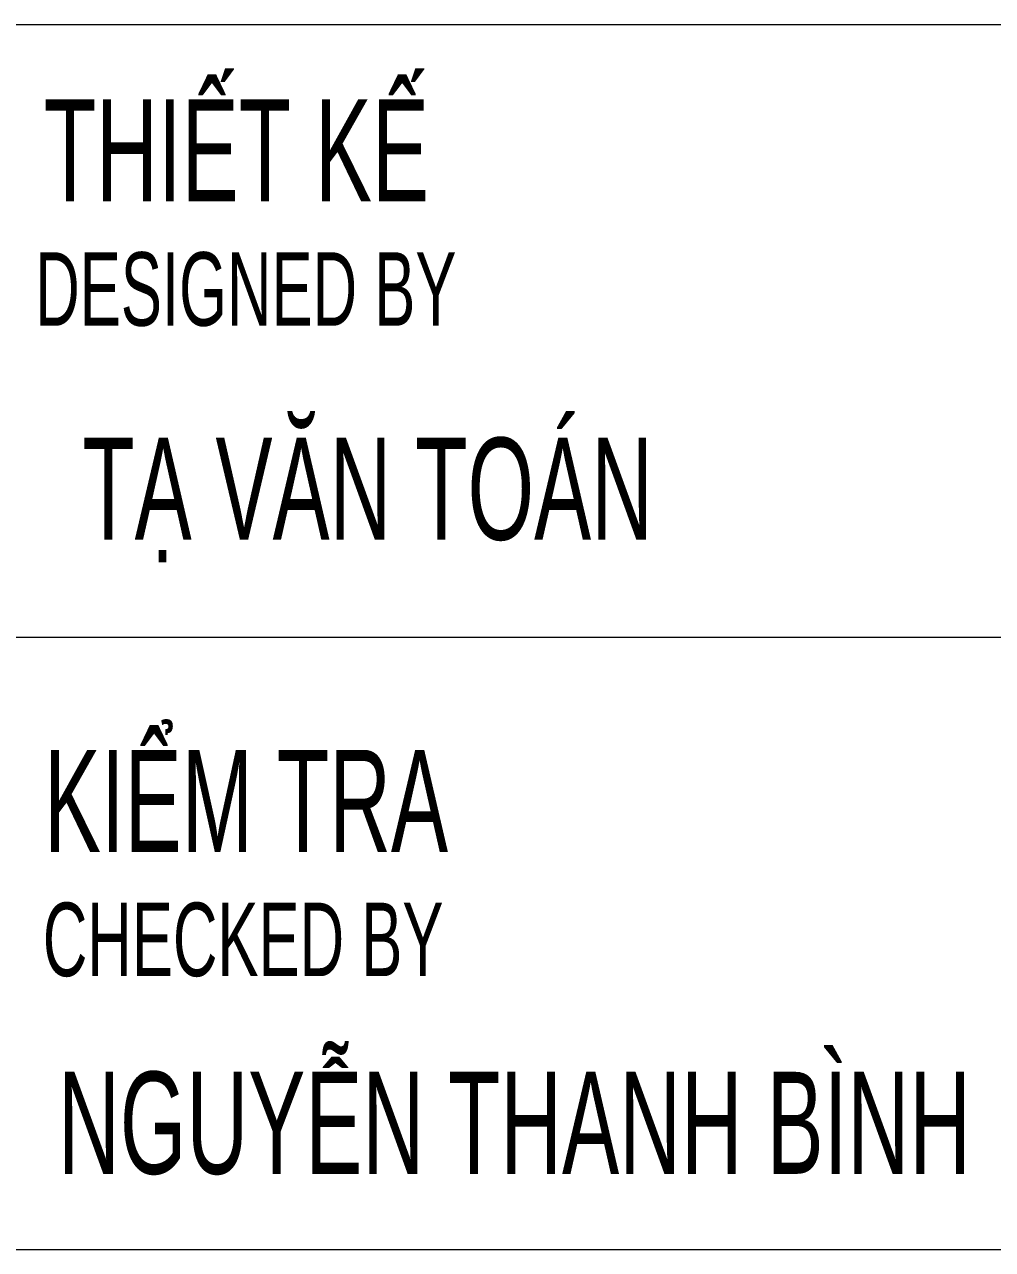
# Model space of a CAD drawing. Header units: millimetres. Extents: x -470 to 125, y -325 to 641.
# Drawn here: x 84.15 to 100.9, y 326.22 to 347.43 of the extents above; entities that cross this region are included whole.
import ezdxf
from ezdxf.enums import TextEntityAlignment as Align

# ---------------------------------------------------------------- set-up
doc = ezdxf.new("R2010")
doc.units = ezdxf.units.MM
doc.header["$MEASUREMENT"] = 0
doc.layers.add('N2-TEXT02', color=2, linetype='Continuous', lineweight=20)
doc.styles.add('Arial', font='arial_1.ttf')

msp = doc.modelspace()

# ---------------------------------------------------------------- linework, layer by layer
at = {"layer": 'N2-TEXT02'}
for p, q in [((51.28950331687224, 347.4282703201863), (114.9258669532356, 347.4282703201863)), ((51.28950331687224, 336.8222097141257), (114.9258669532356, 336.8222097141257)), ((51.28950331687224, 326.2161491080651), (114.9258669532356, 326.2161491080651)), ((51.28950331687224, 326.2161491080651), (114.9258669532356, 326.2161491080651))]:
    msp.add_line(p, q, dxfattribs=at)

# ---------------------------------------------------------------- texts
at = {"layer": 'N2-TEXT02', "style": 'Arial', "width": 0.6}
for s, p in [('THIẾT KẾ', (84.48129088969006, 344.3657914386606)), ('TẠ VĂN TOÁN', (85.14725358393969, 338.5057386349731)), ('KIỂM TRA', (84.48129088969006, 333.100331735404)), ('NGUYỄN THANH BÌNH', (84.72675581905162, 327.5263492092845))]:
    msp.add_text(s, height=1.767676767676768, dxfattribs=at).set_placement(p)
for s, p in [('DESIGNED BY', (84.33221441059698, 342.8485590916574)), ('CHECKED BY', (84.46334303403944, 331.585681504003))]:
    msp.add_text(s, height=1.272727272727269, dxfattribs=at).set_placement(p, align=Align.MIDDLE_LEFT)

doc.saveas('drawing.dxf')
